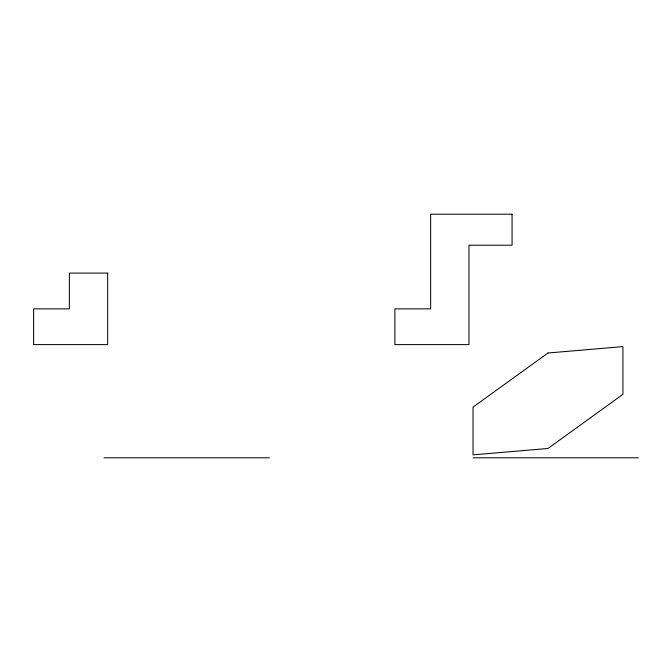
<?xml version="1.0" encoding="UTF-8"?>
<svg xmlns="http://www.w3.org/2000/svg" width="672" height="672" viewBox="0 0 672 672"><rect width="100%" height="100%" fill="white"/><g stroke="black" fill="none" stroke-linecap="round" stroke-linejoin="round"><path stroke-width="1.01" d="M104.009 457.808L269.371 457.808M473.038 457.808L638.4 457.808M547.974 353.002L473.038 407.131L473.038 454.868L547.974 448.476L622.91 394.346L622.91 346.609L547.974 353.002M512.064 214.192L430.643 214.192L430.643 308.86L394.884 308.86L394.884 344.618L468.964 344.618L468.964 245.221L512.064 245.221L512.064 214.192M107.68 273.101L69.359 273.101L69.359 308.86L33.6 308.86L33.6 344.618L107.68 344.618L107.68 273.101"/></g></svg>
